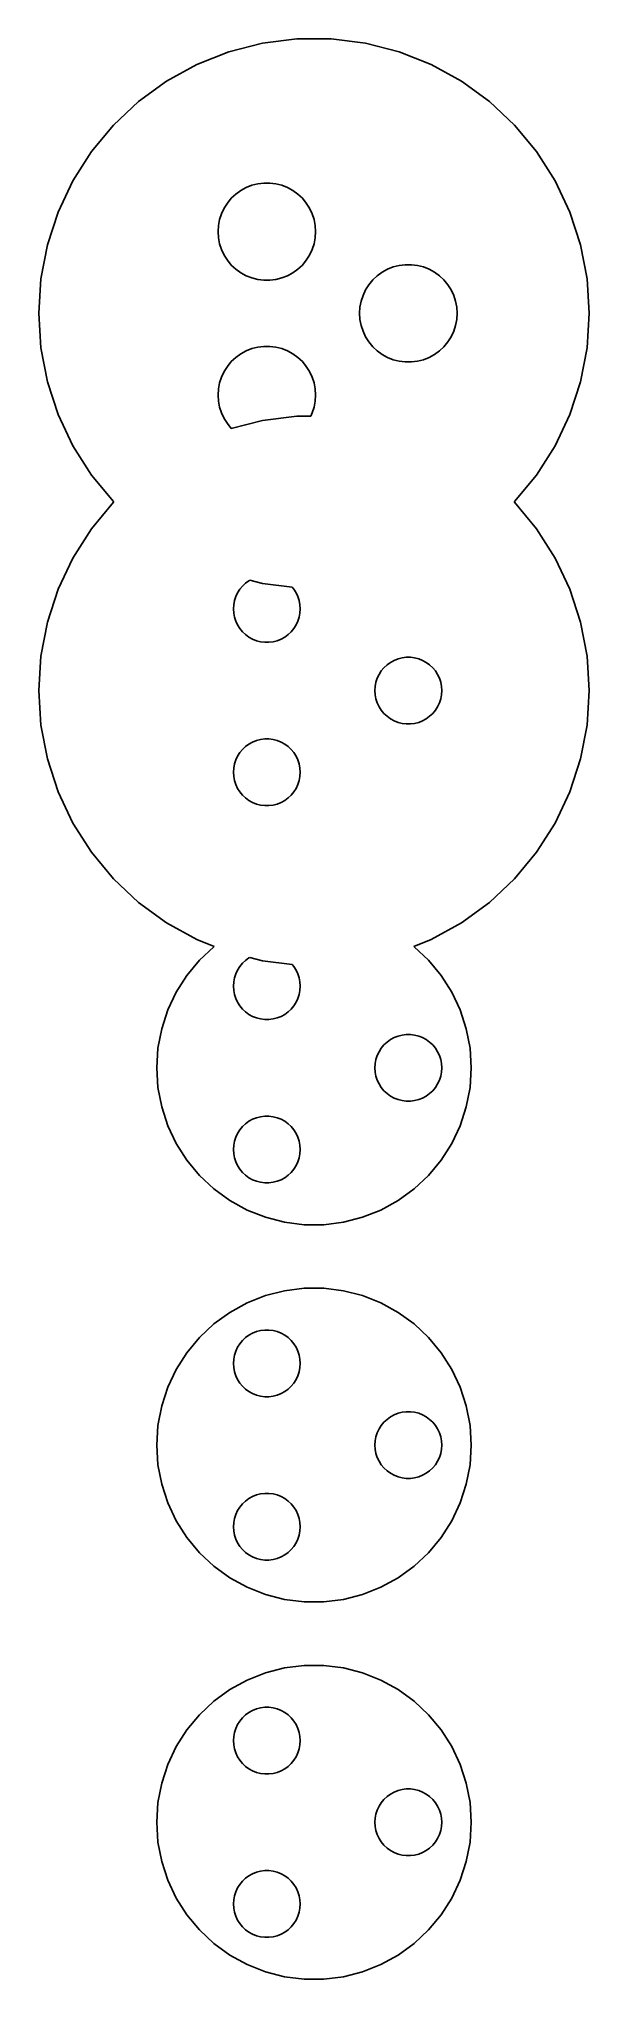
# Model space of a CAD drawing. Header units: metres. Extents: x -18 to 18, y -10 to 113.
import ezdxf

# ---------------------------------------------------------------- set-up
doc = ezdxf.new("R2010")
doc.units = ezdxf.units.M

msp = doc.modelspace()

# ---------------------------------------------------------------- linework, layer by layer
for p, q in [((-5.40779, 112.643), (-7.45113, 111.834)), ((-3.27916, 113.19), (-5.40779, 112.643)), ((-1.09883, 113.465), (-3.27916, 113.19)), ((1.09883, 113.465), (-1.09883, 113.465)), ((3.27916, 113.19), (1.09883, 113.465)), ((5.40779, 112.643), (3.27916, 113.19)), ((7.45113, 111.834), (5.40779, 112.643)), ((-7.45113, 111.834), (-9.37697, 110.776)), ((9.37697, 110.776), (7.45113, 111.834)), ((-9.37697, 110.776), (-11.1549, 109.484)), ((11.1549, 109.484), (9.37697, 110.776)), ((-11.1549, 109.484), (-12.7569, 107.98)), ((12.7569, 107.98), (11.1549, 109.484)), ((-12.7569, 107.98), (-14.1578, 106.286)), ((14.1578, 106.286), (12.7569, 107.98)), ((-14.1578, 106.286), (-15.3354, 104.431)), ((15.3354, 104.431), (14.1578, 106.286)), ((-15.3354, 104.431), (-16.2711, 102.442)), ((-4.97601, 103.585), (-4.66106, 103.814)), ((-4.66106, 103.814), (-4.3199, 104.001)), ((-4.3199, 104.001), (-3.95795, 104.144)), ((-3.95795, 104.144), (-3.58087, 104.241)), ((-3.58087, 104.241), (-3.19464, 104.29)), ((-3.19464, 104.29), (-2.80534, 104.29)), ((-2.80534, 104.29), (-2.41911, 104.241)), ((-2.41911, 104.241), (-2.04204, 104.144)), ((-2.04204, 104.144), (-1.68008, 104.001)), ((-1.68008, 104.001), (-1.33893, 103.814)), ((-1.33893, 103.814), (-1.02397, 103.585)), ((16.2711, 102.442), (15.3354, 104.431)), ((-5.88229, 102.337), (-5.71654, 102.69)), ((-5.71654, 102.69), (-5.50795, 103.018)), ((-5.50795, 103.018), (-5.2598, 103.318)), ((-5.2598, 103.318), (-4.97601, 103.585)), ((-1.02397, 103.585), (-0.740189, 103.318)), ((-0.740189, 103.318), (-0.492035, 103.018)), ((-0.492035, 103.018), (-0.283447, 102.69)), ((-0.283447, 102.69), (-0.117691, 102.337)), ((-16.2711, 102.442), (-16.9502, 100.352)), ((-6.09999, 101.196), (-6.07555, 101.585)), ((-6.07555, 101.585), (-6.00259, 101.967)), ((-6.00259, 101.967), (-5.88229, 102.337)), ((-0.117691, 102.337), (0.002594, 101.967)), ((0.002594, 101.967), (0.075546, 101.585)), ((0.075546, 101.585), (0.099991, 101.196)), ((16.9502, 100.352), (16.2711, 102.442)), ((-16.9502, 100.352), (-17.362, 98.1933)), ((-6.07555, 100.808), (-6.09999, 101.196)), ((-6.00259, 100.425), (-6.07555, 100.808)), ((-5.88229, 100.055), (-6.00259, 100.425)), ((-5.71654, 99.7027), (-5.88229, 100.055)), ((-0.117691, 100.055), (-0.283447, 99.7027)), ((0.002594, 100.425), (-0.117691, 100.055)), ((0.075546, 100.808), (0.002594, 100.425)), ((0.099991, 101.196), (0.075546, 100.808)), ((17.362, 98.1933), (16.9502, 100.352)), ((-5.50795, 99.374), (-5.71654, 99.7027)), ((-5.2598, 99.0741), (-5.50795, 99.374)), ((-4.97601, 98.8076), (-5.2598, 99.0741)), ((-4.66106, 98.5787), (-4.97601, 98.8076)), ((-1.02397, 98.8076), (-1.33893, 98.5787)), ((-0.740189, 99.0741), (-1.02397, 98.8076)), ((-0.492035, 99.374), (-0.740189, 99.0741)), ((-0.283447, 99.7027), (-0.492035, 99.374)), ((4.33893, 98.6174), (4.68008, 98.805)), ((4.68008, 98.805), (5.04204, 98.9483)), ((5.04204, 98.9483), (5.41911, 99.0451)), ((5.41911, 99.0451), (5.80534, 99.0939)), ((5.80534, 99.0939), (6.19464, 99.0939)), ((6.19464, 99.0939), (6.58087, 99.0451)), ((6.58087, 99.0451), (6.95795, 98.9483)), ((6.95795, 98.9483), (7.3199, 98.805)), ((7.3199, 98.805), (7.66106, 98.6174)), ((-17.362, 98.1933), (-17.5, 96)), ((-4.3199, 98.3912), (-4.66106, 98.5787)), ((-3.95795, 98.2479), (-4.3199, 98.3912)), ((-3.58087, 98.1511), (-3.95795, 98.2479)), ((-3.19464, 98.1023), (-3.58087, 98.1511)), ((-2.80534, 98.1023), (-3.19464, 98.1023)), ((-2.41911, 98.1511), (-2.80534, 98.1023)), ((-2.04204, 98.2479), (-2.41911, 98.1511)), ((-1.68008, 98.3912), (-2.04204, 98.2479)), ((-1.33893, 98.5787), (-1.68008, 98.3912)), ((3.28345, 97.4934), (3.49203, 97.8221)), ((3.49203, 97.8221), (3.74019, 98.1221)), ((3.74019, 98.1221), (4.02397, 98.3886)), ((4.02397, 98.3886), (4.33893, 98.6174)), ((7.66106, 98.6174), (7.97601, 98.3886)), ((7.97601, 98.3886), (8.2598, 98.1221)), ((8.2598, 98.1221), (8.50795, 97.8221)), ((8.50795, 97.8221), (8.71654, 97.4934)), ((17.5, 96), (17.362, 98.1933)), ((2.89999, 96), (2.92444, 96.3885)), ((2.92444, 96.3885), (2.99739, 96.7709)), ((2.99739, 96.7709), (3.11769, 97.1412)), ((3.11769, 97.1412), (3.28345, 97.4934)), ((8.71654, 97.4934), (8.88229, 97.1412)), ((8.88229, 97.1412), (9.00259, 96.7709)), ((9.00259, 96.7709), (9.07555, 96.3885)), ((9.07555, 96.3885), (9.09999, 96)), ((-17.5, 96), (-17.362, 93.8067)), ((2.92444, 95.6115), (2.89999, 96)), ((2.99739, 95.2291), (2.92444, 95.6115)), ((3.11769, 94.8588), (2.99739, 95.2291)), ((9.00259, 95.2291), (8.88229, 94.8588)), ((9.07555, 95.6115), (9.00259, 95.2291)), ((9.09999, 96), (9.07555, 95.6115)), ((17.362, 93.8067), (17.5, 96)), ((-3.95795, 93.7521), (-3.58087, 93.8489)), ((-3.58087, 93.8489), (-3.19464, 93.8977)), ((-3.19464, 93.8977), (-2.80534, 93.8977)), ((-2.80534, 93.8977), (-2.41911, 93.8489)), ((-2.41911, 93.8489), (-2.04204, 93.7521)), ((3.28345, 94.5066), (3.11769, 94.8588)), ((3.49203, 94.1779), (3.28345, 94.5066)), ((3.74019, 93.8779), (3.49203, 94.1779)), ((4.02397, 93.6114), (3.74019, 93.8779)), ((8.2598, 93.8779), (7.97601, 93.6114)), ((8.50795, 94.1779), (8.2598, 93.8779)), ((8.71654, 94.5066), (8.50795, 94.1779)), ((8.88229, 94.8588), (8.71654, 94.5066)), ((-17.362, 93.8067), (-16.9502, 91.6479)), ((-5.71654, 92.2973), (-5.50795, 92.626)), ((-5.50795, 92.626), (-5.2598, 92.9259)), ((-5.2598, 92.9259), (-4.97601, 93.1924)), ((-4.97601, 93.1924), (-4.66106, 93.4213)), ((-4.66106, 93.4213), (-4.3199, 93.6088)), ((-4.3199, 93.6088), (-3.95795, 93.7521)), ((-2.04204, 93.7521), (-1.68008, 93.6088)), ((-1.68008, 93.6088), (-1.33893, 93.4213)), ((-1.33893, 93.4213), (-1.02397, 93.1924)), ((-1.02397, 93.1924), (-0.740189, 92.9259)), ((-0.740189, 92.9259), (-0.492035, 92.626)), ((-0.492035, 92.626), (-0.283447, 92.2973)), ((4.33893, 93.3826), (4.02397, 93.6114)), ((4.68008, 93.195), (4.33893, 93.3826)), ((5.04204, 93.0517), (4.68008, 93.195)), ((5.41911, 92.9549), (5.04204, 93.0517)), ((5.80534, 92.9061), (5.41911, 92.9549)), ((6.19464, 92.9061), (5.80534, 92.9061)), ((6.58087, 92.9549), (6.19464, 92.9061)), ((6.95795, 93.0517), (6.58087, 92.9549)), ((7.3199, 93.195), (6.95795, 93.0517)), ((7.66106, 93.3826), (7.3199, 93.195)), ((7.97601, 93.6114), (7.66106, 93.3826)), ((16.9502, 91.6479), (17.362, 93.8067)), ((-16.9502, 91.6479), (-16.2711, 89.5578)), ((-6.07555, 91.1924), (-6.00259, 91.5748)), ((-6.00259, 91.5748), (-5.88229, 91.945)), ((-5.88229, 91.945), (-5.71654, 92.2973)), ((-0.283447, 92.2973), (-0.117691, 91.945)), ((-0.117691, 91.945), (0.002594, 91.5748)), ((0.002594, 91.5748), (0.075546, 91.1924)), ((16.2711, 89.5578), (16.9502, 91.6479)), ((-6.09999, 90.8038), (-6.07555, 91.1924)), ((-6.07555, 90.4153), (-6.09999, 90.8038)), ((-6.00259, 90.0329), (-6.07555, 90.4153)), ((0.075546, 90.4153), (0.002594, 90.0329)), ((0.075546, 91.1924), (0.099991, 90.8038)), ((0.099991, 90.8038), (0.075546, 90.4153)), ((-16.2711, 89.5578), (-15.3354, 87.5693)), ((-5.88229, 89.6627), (-6.00259, 90.0329)), ((-5.71654, 89.3104), (-5.88229, 89.6627)), ((-5.50795, 88.9817), (-5.71654, 89.3104)), ((-5.2598, 88.6818), (-5.50795, 88.9817)), ((-3.27916, 89.19), (-5.25955, 88.6815)), ((-1.09883, 89.4655), (-3.27916, 89.19)), ((-0.210495, 89.4655), (-1.09883, 89.4655)), ((-0.117691, 89.6627), (-0.210495, 89.4655)), ((0.002594, 90.0329), (-0.117691, 89.6627)), ((15.3354, 87.5693), (16.2711, 89.5578)), ((-5.25955, 88.6815), (-5.2598, 88.6818)), ((-15.3354, 87.5693), (-14.1578, 85.7138)), ((14.1578, 85.7138), (15.3354, 87.5693)), ((-14.1578, 85.7138), (-12.7569, 84.0204)), ((12.7569, 84.0204), (14.1578, 85.7138)), ((-12.7569, 83.9796), (-14.1578, 82.2862)), ((-12.7569, 84.0204), (-12.7352, 84)), ((-12.7352, 84), (-12.7569, 83.9796)), ((12.7352, 84), (12.7569, 84.0204)), ((12.7569, 83.9796), (12.7352, 84)), ((14.1578, 82.2862), (12.7569, 83.9796)), ((-14.1578, 82.2862), (-15.3354, 80.4307)), ((15.3354, 80.4307), (14.1578, 82.2862)), ((-15.3354, 80.4307), (-16.2711, 78.4422)), ((16.2711, 78.4422), (15.3354, 80.4307)), ((-4.13863, 78.9903), (-4.08864, 79.0178)), ((-4.08864, 79.0178), (-3.27916, 78.81)), ((-16.2711, 78.4422), (-16.9502, 76.3521)), ((-5.05823, 77.7246), (-4.97577, 77.9784)), ((-4.97577, 77.9784), (-4.86214, 78.2199)), ((-4.86214, 78.2199), (-4.71915, 78.4452)), ((-4.71915, 78.4452), (-4.54906, 78.6508)), ((-4.54906, 78.6508), (-4.35452, 78.8335)), ((-4.35452, 78.8335), (-4.13863, 78.9903)), ((-3.27916, 78.81), (-1.38463, 78.5706)), ((-1.38463, 78.5706), (-1.28084, 78.4452)), ((-1.28084, 78.4452), (-1.13785, 78.2199)), ((-1.13785, 78.2199), (-1.02422, 77.9784)), ((-1.02422, 77.9784), (-0.941757, 77.7246)), ((16.9502, 76.3521), (16.2711, 78.4422)), ((-5.125, 77.1962), (-5.10823, 77.4625)), ((-5.10823, 76.9298), (-5.125, 77.1962)), ((-5.10823, 77.4625), (-5.05823, 77.7246)), ((-5.05823, 76.6677), (-5.10823, 76.9298)), ((-4.97577, 76.4139), (-5.05823, 76.6677)), ((-0.941757, 76.6677), (-1.02422, 76.4139)), ((-0.941757, 77.7246), (-0.891754, 77.4625)), ((-0.891754, 76.9298), (-0.941757, 76.6677)), ((-0.891754, 77.4625), (-0.875, 77.1962)), ((-0.875, 77.1962), (-0.891754, 76.9298)), ((-16.9502, 76.3521), (-17.362, 74.1933)), ((-4.86214, 76.1724), (-4.97577, 76.4139)), ((-4.71915, 75.9471), (-4.86214, 76.1724)), ((-4.54906, 75.7415), (-4.71915, 75.9471)), ((-4.35452, 75.5588), (-4.54906, 75.7415)), ((-4.13863, 75.4019), (-4.35452, 75.5588)), ((-3.90477, 75.2734), (-4.13863, 75.4019)), ((-1.86136, 75.4019), (-2.09521, 75.2734)), ((-1.64546, 75.5588), (-1.86136, 75.4019)), ((-1.45093, 75.7415), (-1.64546, 75.5588)), ((-1.28084, 75.9471), (-1.45093, 75.7415)), ((-1.13785, 76.1724), (-1.28084, 75.9471)), ((-1.02422, 76.4139), (-1.13785, 76.1724)), ((17.362, 74.1933), (16.9502, 76.3521)), ((-17.362, 74.1933), (-17.5, 72)), ((-3.65665, 75.1752), (-3.90477, 75.2734)), ((-3.39818, 75.1088), (-3.65665, 75.1752)), ((-3.13342, 75.0753), (-3.39818, 75.1088)), ((-2.86656, 75.0753), (-3.13342, 75.0753)), ((-2.60181, 75.1088), (-2.86656, 75.0753)), ((-2.34334, 75.1752), (-2.60181, 75.1088)), ((-2.09521, 75.2734), (-2.34334, 75.1752)), ((5.34334, 74.021), (5.60181, 74.0874)), ((5.60181, 74.0874), (5.86656, 74.1208)), ((5.86656, 74.1208), (6.13342, 74.1208)), ((6.13342, 74.1208), (6.39818, 74.0874)), ((6.39818, 74.0874), (6.65665, 74.021)), ((17.5, 72), (17.362, 74.1933)), ((4.02422, 72.7823), (4.13785, 73.0237)), ((4.13785, 73.0237), (4.28084, 73.249)), ((4.28084, 73.249), (4.45093, 73.4547)), ((4.45093, 73.4547), (4.64546, 73.6373)), ((4.64546, 73.6373), (4.86136, 73.7942)), ((4.86136, 73.7942), (5.09521, 73.9227)), ((5.09521, 73.9227), (5.34334, 74.021)), ((6.65665, 74.021), (6.90477, 73.9227)), ((6.90477, 73.9227), (7.13863, 73.7942)), ((7.13863, 73.7942), (7.35452, 73.6373)), ((7.35452, 73.6373), (7.54906, 73.4547)), ((7.54906, 73.4547), (7.71915, 73.249)), ((7.71915, 73.249), (7.86214, 73.0237)), ((7.86214, 73.0237), (7.97577, 72.7823)), ((-17.5, 72), (-17.362, 69.8067)), ((3.875, 72), (3.89175, 72.2663)), ((3.89175, 71.7337), (3.875, 72)), ((3.89175, 72.2663), (3.94176, 72.5285)), ((3.94176, 71.4715), (3.89175, 71.7337)), ((3.94176, 72.5285), (4.02422, 72.7823)), ((7.97577, 72.7823), (8.05823, 72.5285)), ((8.05823, 72.5285), (8.10823, 72.2663)), ((8.10823, 71.7337), (8.05823, 71.4715)), ((8.10823, 72.2663), (8.125, 72)), ((8.125, 72), (8.10823, 71.7337)), ((17.362, 69.8067), (17.5, 72)), ((4.02422, 71.2177), (3.94176, 71.4715)), ((4.13785, 70.9763), (4.02422, 71.2177)), ((4.28084, 70.751), (4.13785, 70.9763)), ((4.45093, 70.5453), (4.28084, 70.751)), ((4.64546, 70.3627), (4.45093, 70.5453)), ((7.54906, 70.5453), (7.35452, 70.3627)), ((7.71915, 70.751), (7.54906, 70.5453)), ((7.86214, 70.9763), (7.71915, 70.751)), ((7.97577, 71.2177), (7.86214, 70.9763)), ((8.05823, 71.4715), (7.97577, 71.2177)), ((-17.362, 69.8067), (-16.9502, 67.6479)), ((4.86136, 70.2058), (4.64546, 70.3627)), ((5.09521, 70.0773), (4.86136, 70.2058)), ((5.34334, 69.979), (5.09521, 70.0773)), ((5.60181, 69.9126), (5.34334, 69.979)), ((5.86656, 69.8792), (5.60181, 69.9126)), ((6.13342, 69.8792), (5.86656, 69.8792)), ((6.39818, 69.9126), (6.13342, 69.8792)), ((6.65665, 69.979), (6.39818, 69.9126)), ((6.90477, 70.0773), (6.65665, 69.979)), ((7.13863, 70.2058), (6.90477, 70.0773)), ((7.35452, 70.3627), (7.13863, 70.2058)), ((16.9502, 67.6479), (17.362, 69.8067)), ((-4.86214, 67.8276), (-4.71915, 68.0529)), ((-4.71915, 68.0529), (-4.54906, 68.2585)), ((-4.54906, 68.2585), (-4.35452, 68.4412)), ((-4.35452, 68.4412), (-4.13863, 68.5981)), ((-4.13863, 68.5981), (-3.90477, 68.7266)), ((-3.90477, 68.7266), (-3.65665, 68.8248)), ((-3.65665, 68.8248), (-3.39818, 68.8912)), ((-3.39818, 68.8912), (-3.13342, 68.9247)), ((-3.13342, 68.9247), (-2.86656, 68.9247)), ((-2.86656, 68.9247), (-2.60181, 68.8912)), ((-2.60181, 68.8912), (-2.34334, 68.8248)), ((-2.34334, 68.8248), (-2.09521, 68.7266)), ((-2.09521, 68.7266), (-1.86136, 68.5981)), ((-1.86136, 68.5981), (-1.64546, 68.4412)), ((-1.64546, 68.4412), (-1.45093, 68.2585)), ((-1.45093, 68.2585), (-1.28084, 68.0529)), ((-1.28084, 68.0529), (-1.13785, 67.8276)), ((-16.9502, 67.6479), (-16.2711, 65.5578)), ((-5.125, 66.8038), (-5.10823, 67.0702)), ((-5.10823, 66.5375), (-5.125, 66.8038)), ((-5.10823, 67.0702), (-5.05823, 67.3323)), ((-5.05823, 67.3323), (-4.97577, 67.5861)), ((-4.97577, 67.5861), (-4.86214, 67.8276)), ((-1.13785, 67.8276), (-1.02422, 67.5861)), ((-1.02422, 67.5861), (-0.941757, 67.3323)), ((-0.941757, 67.3323), (-0.891754, 67.0702)), ((-0.891754, 67.0702), (-0.875, 66.8038)), ((-0.875, 66.8038), (-0.891754, 66.5375)), ((16.2711, 65.5578), (16.9502, 67.6479)), ((-16.2711, 65.5578), (-15.3354, 63.5693)), ((-5.05823, 66.2754), (-5.10823, 66.5375)), ((-4.97577, 66.0216), (-5.05823, 66.2754)), ((-4.86214, 65.7801), (-4.97577, 66.0216)), ((-4.71915, 65.5548), (-4.86214, 65.7801)), ((-4.54906, 65.3492), (-4.71915, 65.5548)), ((-1.28084, 65.5548), (-1.45093, 65.3492)), ((-1.13785, 65.7801), (-1.28084, 65.5548)), ((-1.02422, 66.0216), (-1.13785, 65.7801)), ((-0.941757, 66.2754), (-1.02422, 66.0216)), ((-0.891754, 66.5375), (-0.941757, 66.2754)), ((15.3354, 63.5693), (16.2711, 65.5578)), ((-4.35452, 65.1665), (-4.54906, 65.3492)), ((-4.13863, 65.0097), (-4.35452, 65.1665)), ((-3.90477, 64.8811), (-4.13863, 65.0097)), ((-3.65665, 64.7829), (-3.90477, 64.8811)), ((-3.39818, 64.7165), (-3.65665, 64.7829)), ((-3.13342, 64.683), (-3.39818, 64.7165)), ((-2.86656, 64.683), (-3.13342, 64.683)), ((-2.60181, 64.7165), (-2.86656, 64.683)), ((-2.34334, 64.7829), (-2.60181, 64.7165)), ((-2.09521, 64.8811), (-2.34334, 64.7829)), ((-1.86136, 65.0097), (-2.09521, 64.8811)), ((-1.64546, 65.1665), (-1.86136, 65.0097)), ((-1.45093, 65.3492), (-1.64546, 65.1665)), ((-15.3354, 63.5693), (-14.1578, 61.7138)), ((14.1578, 61.7138), (15.3354, 63.5693)), ((-14.1578, 61.7138), (-12.7569, 60.0204)), ((12.7569, 60.0204), (14.1578, 61.7138)), ((-12.7569, 60.0204), (-11.1549, 58.516)), ((11.1549, 58.516), (12.7569, 60.0204)), ((-11.1549, 58.516), (-9.37697, 57.2243)), ((9.37697, 57.2243), (11.1549, 58.516)), ((-9.37697, 57.2243), (-7.45113, 56.1655)), ((7.45113, 56.1655), (9.37697, 57.2243)), ((-7.45113, 56.1655), (-6.34392, 55.7272)), ((-6.37424, 55.7051), (-7.28967, 54.8455)), ((-6.34392, 55.7272), (-6.37424, 55.7051)), ((6.34392, 55.7272), (7.45113, 56.1655)), ((6.37424, 55.7051), (6.34392, 55.7272)), ((7.28967, 54.8455), (6.37424, 55.7051)), ((-7.28967, 54.8455), (-8.09016, 53.8778)), ((-4.86214, 54.2199), (-4.71915, 54.4452)), ((-4.71915, 54.4452), (-4.54906, 54.6508)), ((-4.54906, 54.6508), (-4.35452, 54.8335)), ((-4.35452, 54.8335), (-4.13863, 54.9903)), ((-4.13863, 54.9903), (-4.08864, 55.0178)), ((-4.08864, 55.0178), (-3.27916, 54.81)), ((-3.27916, 54.81), (-1.38463, 54.5706)), ((-1.38463, 54.5706), (-1.28084, 54.4452)), ((-1.28084, 54.4452), (-1.13785, 54.2199)), ((8.09016, 53.8778), (7.28967, 54.8455)), ((-8.09016, 53.8778), (-8.76306, 52.8175)), ((-5.125, 53.1962), (-5.10823, 53.4625)), ((-5.10823, 52.9298), (-5.125, 53.1962)), ((-5.10823, 53.4625), (-5.05823, 53.7246)), ((-5.05823, 53.7246), (-4.97577, 53.9784)), ((-4.97577, 53.9784), (-4.86214, 54.2199)), ((-1.13785, 54.2199), (-1.02422, 53.9784)), ((-1.02422, 53.9784), (-0.941757, 53.7246)), ((-0.941757, 53.7246), (-0.891754, 53.4625)), ((-0.891754, 53.4625), (-0.875, 53.1962)), ((-0.875, 53.1962), (-0.891754, 52.9298)), ((8.76306, 52.8175), (8.09016, 53.8778)), ((-8.76306, 52.8175), (-9.29776, 51.6812)), ((-5.05823, 52.6677), (-5.10823, 52.9298)), ((-4.97577, 52.4139), (-5.05823, 52.6677)), ((-4.86214, 52.1724), (-4.97577, 52.4139)), ((-4.71915, 51.9471), (-4.86214, 52.1724)), ((-4.54906, 51.7415), (-4.71915, 51.9471)), ((-1.28084, 51.9471), (-1.45093, 51.7415)), ((-1.13785, 52.1724), (-1.28084, 51.9471)), ((-1.02422, 52.4139), (-1.13785, 52.1724)), ((-0.941757, 52.6677), (-1.02422, 52.4139)), ((-0.891754, 52.9298), (-0.941757, 52.6677)), ((9.29776, 51.6812), (8.76306, 52.8175)), ((-9.29776, 51.6812), (-9.68582, 50.4869)), ((-4.35452, 51.5588), (-4.54906, 51.7415)), ((-4.13863, 51.4019), (-4.35452, 51.5588)), ((-3.90477, 51.2734), (-4.13863, 51.4019)), ((-3.65665, 51.1752), (-3.90477, 51.2734)), ((-3.39818, 51.1088), (-3.65665, 51.1752)), ((-3.13342, 51.0753), (-3.39818, 51.1088)), ((-2.86656, 51.0753), (-3.13342, 51.0753)), ((-2.60181, 51.1088), (-2.86656, 51.0753)), ((-2.34334, 51.1752), (-2.60181, 51.1088)), ((-2.09521, 51.2734), (-2.34334, 51.1752)), ((-1.86136, 51.4019), (-2.09521, 51.2734)), ((-1.64546, 51.5588), (-1.86136, 51.4019)), ((-1.45093, 51.7415), (-1.64546, 51.5588)), ((9.68582, 50.4869), (9.29776, 51.6812)), ((-9.68582, 50.4869), (-9.92114, 49.2533)), ((4.28084, 49.249), (4.45093, 49.4547)), ((4.45093, 49.4547), (4.64546, 49.6373)), ((4.64546, 49.6373), (4.86136, 49.7942)), ((4.86136, 49.7942), (5.09521, 49.9227)), ((5.09521, 49.9227), (5.34334, 50.021)), ((5.34334, 50.021), (5.60181, 50.0874)), ((5.60181, 50.0874), (5.86656, 50.1208)), ((5.86656, 50.1208), (6.13342, 50.1208)), ((6.13342, 50.1208), (6.39818, 50.0874)), ((6.39818, 50.0874), (6.65665, 50.021)), ((6.65665, 50.021), (6.90477, 49.9227)), ((6.90477, 49.9227), (7.13863, 49.7942)), ((7.13863, 49.7942), (7.35452, 49.6373)), ((7.35452, 49.6373), (7.54906, 49.4547)), ((7.54906, 49.4547), (7.71915, 49.249)), ((9.92114, 49.2533), (9.68582, 50.4869)), ((-9.92114, 49.2533), (-10, 48)), ((3.875, 48), (3.89175, 48.2663)), ((3.89175, 48.2663), (3.94176, 48.5285)), ((3.94176, 48.5285), (4.02422, 48.7823)), ((4.02422, 48.7823), (4.13785, 49.0237)), ((4.13785, 49.0237), (4.28084, 49.249)), ((7.71915, 49.249), (7.86214, 49.0237)), ((7.86214, 49.0237), (7.97577, 48.7823)), ((7.97577, 48.7823), (8.05823, 48.5285)), ((8.05823, 48.5285), (8.10823, 48.2663)), ((8.10823, 48.2663), (8.125, 48)), ((10, 48), (9.92114, 49.2533)), ((-10, 48), (-9.92114, 46.7467)), ((3.89175, 47.7337), (3.875, 48)), ((3.94176, 47.4715), (3.89175, 47.7337)), ((4.02422, 47.2177), (3.94176, 47.4715)), ((4.13785, 46.9763), (4.02422, 47.2177)), ((4.28084, 46.751), (4.13785, 46.9763)), ((7.86214, 46.9763), (7.71915, 46.751)), ((7.97577, 47.2177), (7.86214, 46.9763)), ((8.05823, 47.4715), (7.97577, 47.2177)), ((8.10823, 47.7337), (8.05823, 47.4715)), ((8.125, 48), (8.10823, 47.7337)), ((9.92114, 46.7467), (10, 48)), ((-9.92114, 46.7467), (-9.68582, 45.5131)), ((4.45093, 46.5453), (4.28084, 46.751)), ((4.64546, 46.3627), (4.45093, 46.5453)), ((4.86136, 46.2058), (4.64546, 46.3627)), ((5.09521, 46.0773), (4.86136, 46.2058)), ((5.34334, 45.979), (5.09521, 46.0773)), ((5.60181, 45.9126), (5.34334, 45.979)), ((5.86656, 45.8792), (5.60181, 45.9126)), ((6.13342, 45.8792), (5.86656, 45.8792)), ((6.39818, 45.9126), (6.13342, 45.8792)), ((6.65665, 45.979), (6.39818, 45.9126)), ((6.90477, 46.0773), (6.65665, 45.979)), ((7.13863, 46.2058), (6.90477, 46.0773)), ((7.35452, 46.3627), (7.13863, 46.2058)), ((7.54906, 46.5453), (7.35452, 46.3627)), ((7.71915, 46.751), (7.54906, 46.5453)), ((9.68582, 45.5131), (9.92114, 46.7467)), ((-9.68582, 45.5131), (-9.29776, 44.3188)), ((-4.54906, 44.2585), (-4.35452, 44.4412)), ((-4.35452, 44.4412), (-4.13863, 44.5981)), ((-4.13863, 44.5981), (-3.90477, 44.7266)), ((-3.90477, 44.7266), (-3.65665, 44.8248)), ((-3.65665, 44.8248), (-3.39818, 44.8912)), ((-3.39818, 44.8912), (-3.13342, 44.9247)), ((-3.13342, 44.9247), (-2.86656, 44.9247)), ((-2.86656, 44.9247), (-2.60181, 44.8912)), ((-2.60181, 44.8912), (-2.34334, 44.8248)), ((-2.34334, 44.8248), (-2.09521, 44.7266)), ((-2.09521, 44.7266), (-1.86136, 44.5981)), ((-1.86136, 44.5981), (-1.64546, 44.4412)), ((-1.64546, 44.4412), (-1.45093, 44.2585)), ((9.29776, 44.3188), (9.68582, 45.5131)), ((-9.29776, 44.3188), (-8.76306, 43.1825)), ((-5.10823, 43.0702), (-5.05823, 43.3323)), ((-5.05823, 43.3323), (-4.97577, 43.5861)), ((-4.97577, 43.5861), (-4.86214, 43.8276)), ((-4.86214, 43.8276), (-4.71915, 44.0529)), ((-4.71915, 44.0529), (-4.54906, 44.2585)), ((-1.45093, 44.2585), (-1.28084, 44.0529)), ((-1.28084, 44.0529), (-1.13785, 43.8276)), ((-1.13785, 43.8276), (-1.02422, 43.5861)), ((-1.02422, 43.5861), (-0.941757, 43.3323)), ((-0.941757, 43.3323), (-0.891754, 43.0702)), ((8.76306, 43.1825), (9.29776, 44.3188)), ((-8.76306, 43.1825), (-8.09016, 42.1222)), ((-8.09016, 42.1222), (-7.28967, 41.1545)), ((-5.125, 42.8038), (-5.10823, 43.0702)), ((-5.10823, 42.5375), (-5.125, 42.8038)), ((-5.05823, 42.2754), (-5.10823, 42.5375)), ((-4.97577, 42.0216), (-5.05823, 42.2754)), ((-4.86214, 41.7801), (-4.97577, 42.0216)), ((-1.02422, 42.0216), (-1.13785, 41.7801)), ((-0.941757, 42.2754), (-1.02422, 42.0216)), ((-0.891754, 42.5375), (-0.941757, 42.2754)), ((-0.891754, 43.0702), (-0.875, 42.8038)), ((-0.875, 42.8038), (-0.891754, 42.5375)), ((7.28967, 41.1545), (8.09016, 42.1222)), ((8.09016, 42.1222), (8.76306, 43.1825)), ((-7.28967, 41.1545), (-6.37424, 40.2949)), ((-4.71915, 41.5548), (-4.86214, 41.7801)), ((-4.54906, 41.3492), (-4.71915, 41.5548)), ((-4.35452, 41.1665), (-4.54906, 41.3492)), ((-4.13863, 41.0097), (-4.35452, 41.1665)), ((-3.90477, 40.8811), (-4.13863, 41.0097)), ((-3.65665, 40.7829), (-3.90477, 40.8811)), ((-3.39818, 40.7165), (-3.65665, 40.7829)), ((-2.34334, 40.7829), (-2.60181, 40.7165)), ((-2.09521, 40.8811), (-2.34334, 40.7829)), ((-1.86136, 41.0097), (-2.09521, 40.8811)), ((-1.64546, 41.1665), (-1.86136, 41.0097)), ((-1.45093, 41.3492), (-1.64546, 41.1665)), ((-1.28084, 41.5548), (-1.45093, 41.3492)), ((-1.13785, 41.7801), (-1.28084, 41.5548)), ((6.37424, 40.2949), (7.28967, 41.1545)), ((-6.37424, 40.2949), (-5.35826, 39.5567)), ((-5.35826, 39.5567), (-4.25778, 38.9517)), ((-3.13342, 40.683), (-3.39818, 40.7165)), ((-2.86656, 40.683), (-3.13342, 40.683)), ((-2.60181, 40.7165), (-2.86656, 40.683)), ((4.25778, 38.9517), (5.35826, 39.5567)), ((5.35826, 39.5567), (6.37424, 40.2949)), ((-4.25778, 38.9517), (-3.09016, 38.4894)), ((-3.09016, 38.4894), (-1.87381, 38.1771)), ((1.87381, 38.1771), (3.09016, 38.4894)), ((3.09016, 38.4894), (4.25778, 38.9517)), ((-1.87381, 38.1771), (-0.627899, 38.0197)), ((-0.627899, 38.0197), (0.627899, 38.0197)), ((0.627899, 38.0197), (1.87381, 38.1771)), ((-3.09016, 33.5106), (-4.25778, 33.0483)), ((-1.87381, 33.8229), (-3.09016, 33.5106)), ((-0.627899, 33.9803), (-1.87381, 33.8229)), ((0.627899, 33.9803), (-0.627899, 33.9803)), ((1.87381, 33.8229), (0.627899, 33.9803)), ((3.09016, 33.5106), (1.87381, 33.8229)), ((4.25778, 33.0483), (3.09016, 33.5106)), ((-5.35826, 32.4433), (-6.37424, 31.7051)), ((-4.25778, 33.0483), (-5.35826, 32.4433)), ((5.35826, 32.4433), (4.25778, 33.0483)), ((6.37424, 31.7051), (5.35826, 32.4433)), ((-6.37424, 31.7051), (-7.28967, 30.8455)), ((-4.35452, 30.8335), (-4.13863, 30.9903)), ((-4.13863, 30.9903), (-3.90477, 31.1189)), ((-3.90477, 31.1189), (-3.65665, 31.2171)), ((-3.65665, 31.2171), (-3.39818, 31.2835)), ((-3.39818, 31.2835), (-3.13342, 31.317)), ((-3.13342, 31.317), (-2.86656, 31.317)), ((-2.86656, 31.317), (-2.60181, 31.2835)), ((-2.60181, 31.2835), (-2.34334, 31.2171)), ((-2.34334, 31.2171), (-2.09521, 31.1189)), ((-2.09521, 31.1189), (-1.86136, 30.9903)), ((-1.86136, 30.9903), (-1.64546, 30.8335)), ((7.28967, 30.8455), (6.37424, 31.7051)), ((-8.09016, 29.8778), (-8.76306, 28.8175)), ((-7.28967, 30.8455), (-8.09016, 29.8778)), ((-5.10823, 29.4625), (-5.05823, 29.7246)), ((-5.05823, 29.7246), (-4.97577, 29.9784)), ((-4.97577, 29.9784), (-4.86214, 30.2199)), ((-4.86214, 30.2199), (-4.71915, 30.4452)), ((-4.71915, 30.4452), (-4.54906, 30.6508)), ((-4.54906, 30.6508), (-4.35452, 30.8335)), ((-1.64546, 30.8335), (-1.45093, 30.6508)), ((-1.45093, 30.6508), (-1.28084, 30.4452)), ((-1.28084, 30.4452), (-1.13785, 30.2199)), ((-1.13785, 30.2199), (-1.02422, 29.9784)), ((-1.02422, 29.9784), (-0.941757, 29.7246)), ((-0.941757, 29.7246), (-0.891754, 29.4625)), ((8.09016, 29.8778), (7.28967, 30.8455)), ((8.76306, 28.8175), (8.09016, 29.8778)), ((-8.76306, 28.8175), (-9.29776, 27.6812)), ((-5.125, 29.1962), (-5.10823, 29.4625)), ((-5.10823, 28.9298), (-5.125, 29.1962)), ((-5.05823, 28.6677), (-5.10823, 28.9298)), ((-4.97577, 28.4139), (-5.05823, 28.6677)), ((-4.86214, 28.1724), (-4.97577, 28.4139)), ((-1.02422, 28.4139), (-1.13785, 28.1724)), ((-0.941757, 28.6677), (-1.02422, 28.4139)), ((-0.891754, 28.9298), (-0.941757, 28.6677)), ((-0.891754, 29.4625), (-0.875, 29.1962)), ((-0.875, 29.1962), (-0.891754, 28.9298)), ((9.29776, 27.6812), (8.76306, 28.8175)), ((-9.29776, 27.6812), (-9.68582, 26.4869)), ((-4.71915, 27.9471), (-4.86214, 28.1724)), ((-4.54906, 27.7415), (-4.71915, 27.9471)), ((-4.35452, 27.5588), (-4.54906, 27.7415)), ((-4.13863, 27.4019), (-4.35452, 27.5588)), ((-3.90477, 27.2734), (-4.13863, 27.4019)), ((-3.65665, 27.1752), (-3.90477, 27.2734)), ((-3.39818, 27.1088), (-3.65665, 27.1752)), ((-2.34334, 27.1752), (-2.60181, 27.1088)), ((-2.09521, 27.2734), (-2.34334, 27.1752)), ((-1.86136, 27.4019), (-2.09521, 27.2734)), ((-1.64546, 27.5588), (-1.86136, 27.4019)), ((-1.45093, 27.7415), (-1.64546, 27.5588)), ((-1.28084, 27.9471), (-1.45093, 27.7415)), ((-1.13785, 28.1724), (-1.28084, 27.9471)), ((9.68582, 26.4869), (9.29776, 27.6812)), ((-9.68582, 26.4869), (-9.92114, 25.2533)), ((-3.13342, 27.0753), (-3.39818, 27.1088)), ((-2.86656, 27.0753), (-3.13342, 27.0753)), ((-2.60181, 27.1088), (-2.86656, 27.0753)), ((5.09521, 25.9227), (5.34334, 26.021)), ((5.34334, 26.021), (5.60181, 26.0874)), ((5.60181, 26.0874), (5.86656, 26.1208)), ((5.86656, 26.1208), (6.13342, 26.1208)), ((6.13342, 26.1208), (6.39818, 26.0874)), ((6.39818, 26.0874), (6.65665, 26.021)), ((6.65665, 26.021), (6.90477, 25.9227)), ((9.92114, 25.2533), (9.68582, 26.4869)), ((-9.92114, 25.2533), (-10, 24)), ((3.94176, 24.5285), (4.02422, 24.7823)), ((4.02422, 24.7823), (4.13785, 25.0237)), ((4.13785, 25.0237), (4.28084, 25.249)), ((4.28084, 25.249), (4.45093, 25.4547)), ((4.45093, 25.4547), (4.64546, 25.6373)), ((4.64546, 25.6373), (4.86136, 25.7942)), ((4.86136, 25.7942), (5.09521, 25.9227)), ((6.90477, 25.9227), (7.13863, 25.7942)), ((7.13863, 25.7942), (7.35452, 25.6373)), ((7.35452, 25.6373), (7.54906, 25.4547)), ((7.54906, 25.4547), (7.71915, 25.249)), ((7.71915, 25.249), (7.86214, 25.0237)), ((7.86214, 25.0237), (7.97577, 24.7823)), ((7.97577, 24.7823), (8.05823, 24.5285)), ((10, 24), (9.92114, 25.2533)), ((-10, 24), (-9.92114, 22.7467)), ((3.875, 24), (3.89175, 24.2663)), ((3.89175, 23.7337), (3.875, 24)), ((3.89175, 24.2663), (3.94176, 24.5285)), ((3.94176, 23.4715), (3.89175, 23.7337)), ((4.02422, 23.2177), (3.94176, 23.4715)), ((8.05823, 23.4715), (7.97577, 23.2177)), ((8.05823, 24.5285), (8.10823, 24.2663)), ((8.10823, 23.7337), (8.05823, 23.4715)), ((8.10823, 24.2663), (8.125, 24)), ((8.125, 24), (8.10823, 23.7337)), ((9.92114, 22.7467), (10, 24)), ((-9.92114, 22.7467), (-9.68582, 21.5131)), ((4.13785, 22.9763), (4.02422, 23.2177)), ((4.28084, 22.751), (4.13785, 22.9763)), ((4.45093, 22.5453), (4.28084, 22.751)), ((4.64546, 22.3627), (4.45093, 22.5453)), ((4.86136, 22.2058), (4.64546, 22.3627)), ((7.35452, 22.3627), (7.13863, 22.2058)), ((7.54906, 22.5453), (7.35452, 22.3627)), ((7.71915, 22.751), (7.54906, 22.5453)), ((7.86214, 22.9763), (7.71915, 22.751)), ((7.97577, 23.2177), (7.86214, 22.9763)), ((9.68582, 21.5131), (9.92114, 22.7467)), ((-9.68582, 21.5131), (-9.29776, 20.3188)), ((5.09521, 22.0773), (4.86136, 22.2058)), ((5.34334, 21.979), (5.09521, 22.0773)), ((5.60181, 21.9126), (5.34334, 21.979)), ((5.86656, 21.8792), (5.60181, 21.9126)), ((6.13342, 21.8792), (5.86656, 21.8792)), ((6.39818, 21.9126), (6.13342, 21.8792)), ((6.65665, 21.979), (6.39818, 21.9126)), ((6.90477, 22.0773), (6.65665, 21.979)), ((7.13863, 22.2058), (6.90477, 22.0773)), ((9.29776, 20.3188), (9.68582, 21.5131)), ((-9.29776, 20.3188), (-8.76306, 19.1825)), ((-4.97577, 19.5861), (-4.86214, 19.8276)), ((-4.86214, 19.8276), (-4.71915, 20.0529)), ((-4.71915, 20.0529), (-4.54906, 20.2585)), ((-4.54906, 20.2585), (-4.35452, 20.4412)), ((-4.35452, 20.4412), (-4.13863, 20.5981)), ((-4.13863, 20.5981), (-3.90477, 20.7266)), ((-3.90477, 20.7266), (-3.65665, 20.8248)), ((-3.65665, 20.8248), (-3.39818, 20.8912)), ((-3.39818, 20.8912), (-3.13342, 20.9247)), ((-3.13342, 20.9247), (-2.86656, 20.9247)), ((-2.86656, 20.9247), (-2.60181, 20.8912)), ((-2.60181, 20.8912), (-2.34334, 20.8248)), ((-2.34334, 20.8248), (-2.09521, 20.7266)), ((-2.09521, 20.7266), (-1.86136, 20.5981)), ((-1.86136, 20.5981), (-1.64546, 20.4412)), ((-1.64546, 20.4412), (-1.45093, 20.2585)), ((-1.45093, 20.2585), (-1.28084, 20.0529)), ((-1.28084, 20.0529), (-1.13785, 19.8276)), ((-1.13785, 19.8276), (-1.02422, 19.5861)), ((8.76306, 19.1825), (9.29776, 20.3188)), ((-8.76306, 19.1825), (-8.09016, 18.1222)), ((-5.125, 18.8038), (-5.10823, 19.0702)), ((-5.10823, 18.5375), (-5.125, 18.8038)), ((-5.10823, 19.0702), (-5.05823, 19.3323)), ((-5.05823, 18.2754), (-5.10823, 18.5375)), ((-5.05823, 19.3323), (-4.97577, 19.5861)), ((-1.02422, 19.5861), (-0.941757, 19.3323)), ((-0.941757, 19.3323), (-0.891754, 19.0702)), ((-0.891754, 18.5375), (-0.941757, 18.2754)), ((-0.891754, 19.0702), (-0.875, 18.8038)), ((-0.875, 18.8038), (-0.891754, 18.5375)), ((8.09016, 18.1222), (8.76306, 19.1825)), ((-8.09016, 18.1222), (-7.28967, 17.1545)), ((-4.97577, 18.0216), (-5.05823, 18.2754)), ((-4.86214, 17.7801), (-4.97577, 18.0216)), ((-4.71915, 17.5548), (-4.86214, 17.7801)), ((-4.54906, 17.3492), (-4.71915, 17.5548)), ((-4.35452, 17.1665), (-4.54906, 17.3492)), ((-1.45093, 17.3492), (-1.64546, 17.1665)), ((-1.28084, 17.5548), (-1.45093, 17.3492)), ((-1.13785, 17.7801), (-1.28084, 17.5548)), ((-1.02422, 18.0216), (-1.13785, 17.7801)), ((-0.941757, 18.2754), (-1.02422, 18.0216)), ((7.28967, 17.1545), (8.09016, 18.1222)), ((-7.28967, 17.1545), (-6.37424, 16.2949)), ((-6.37424, 16.2949), (-5.35826, 15.5567)), ((-4.13863, 17.0097), (-4.35452, 17.1665)), ((-3.90477, 16.8811), (-4.13863, 17.0097)), ((-3.65665, 16.7829), (-3.90477, 16.8811)), ((-3.39818, 16.7165), (-3.65665, 16.7829)), ((-3.13342, 16.683), (-3.39818, 16.7165)), ((-2.86656, 16.683), (-3.13342, 16.683)), ((-2.60181, 16.7165), (-2.86656, 16.683)), ((-2.34334, 16.7829), (-2.60181, 16.7165)), ((-2.09521, 16.8811), (-2.34334, 16.7829)), ((-1.86136, 17.0097), (-2.09521, 16.8811)), ((-1.64546, 17.1665), (-1.86136, 17.0097)), ((5.35826, 15.5567), (6.37424, 16.2949)), ((6.37424, 16.2949), (7.28967, 17.1545)), ((-5.35826, 15.5567), (-4.25778, 14.9517)), ((-4.25778, 14.9517), (-3.09016, 14.4894)), ((3.09016, 14.4894), (4.25778, 14.9517)), ((4.25778, 14.9517), (5.35826, 15.5567)), ((-3.09016, 14.4894), (-1.87381, 14.1771)), ((-1.87381, 14.1771), (-0.627899, 14.0197)), ((-0.627899, 14.0197), (0.627899, 14.0197)), ((0.627899, 14.0197), (1.87381, 14.1771)), ((1.87381, 14.1771), (3.09016, 14.4894)), ((-0.627899, 9.98026), (-1.87381, 9.82286)), ((0.627899, 9.98026), (-0.627899, 9.98026)), ((1.87381, 9.82286), (0.627899, 9.98026)), ((-4.25778, 9.04826), (-5.35826, 8.44327)), ((-3.09016, 9.51056), (-4.25778, 9.04826)), ((-1.87381, 9.82286), (-3.09016, 9.51056)), ((3.09016, 9.51056), (1.87381, 9.82286)), ((4.25778, 9.04826), (3.09016, 9.51056)), ((5.35826, 8.44327), (4.25778, 9.04826)), ((-6.37424, 7.70512), (-7.28967, 6.84546)), ((-5.35826, 8.44327), (-6.37424, 7.70512)), ((6.37424, 7.70512), (5.35826, 8.44327)), ((7.28967, 6.84546), (6.37424, 7.70512)), ((-7.28967, 6.84546), (-8.09016, 5.87784)), ((-4.97577, 5.97841), (-4.86214, 6.21986)), ((-4.86214, 6.21986), (-4.71915, 6.44519)), ((-4.71915, 6.44519), (-4.54906, 6.6508)), ((-4.54906, 6.6508), (-4.35452, 6.83348)), ((-4.35452, 6.83348), (-4.13863, 6.99034)), ((-4.13863, 6.99034), (-3.90477, 7.1189)), ((-3.90477, 7.1189), (-3.65665, 7.21713)), ((-3.65665, 7.21713), (-3.39818, 7.28351)), ((-3.39818, 7.28351), (-3.13342, 7.31696)), ((-3.13342, 7.31696), (-2.86656, 7.31696)), ((-2.86656, 7.31696), (-2.60181, 7.28351)), ((-2.60181, 7.28351), (-2.34334, 7.21713)), ((-2.34334, 7.21713), (-2.09521, 7.1189)), ((-2.09521, 7.1189), (-1.86136, 6.99034)), ((-1.86136, 6.99034), (-1.64546, 6.83348)), ((-1.64546, 6.83348), (-1.45093, 6.6508)), ((-1.45093, 6.6508), (-1.28084, 6.44519)), ((-1.28084, 6.44519), (-1.13785, 6.21986)), ((-1.13785, 6.21986), (-1.02422, 5.97841)), ((8.09016, 5.87784), (7.28967, 6.84546)), ((-8.09016, 5.87784), (-8.76306, 4.81754)), ((-5.125, 5.19615), (-5.10823, 5.46248)), ((-5.10823, 4.92981), (-5.125, 5.19615)), ((-5.10823, 5.46248), (-5.05823, 5.72461)), ((-5.05823, 5.72461), (-4.97577, 5.97841)), ((-1.02422, 5.97841), (-0.941757, 5.72461)), ((-0.941757, 5.72461), (-0.891754, 5.46248)), ((-0.891754, 5.46248), (-0.875, 5.19615)), ((-0.875, 5.19615), (-0.891754, 4.92981)), ((8.76306, 4.81754), (8.09016, 5.87784)), ((-8.76306, 4.81754), (-9.29776, 3.68124)), ((-5.05823, 4.66768), (-5.10823, 4.92981)), ((-4.97577, 4.41388), (-5.05823, 4.66768)), ((-4.86214, 4.17242), (-4.97577, 4.41388)), ((-4.71915, 3.9471), (-4.86214, 4.17242)), ((-4.54906, 3.74149), (-4.71915, 3.9471)), ((-4.35452, 3.55881), (-4.54906, 3.74149)), ((-1.45093, 3.74149), (-1.64546, 3.55881)), ((-1.28084, 3.9471), (-1.45093, 3.74149)), ((-1.13785, 4.17242), (-1.28084, 3.9471)), ((-1.02422, 4.41388), (-1.13785, 4.17242)), ((-0.941757, 4.66768), (-1.02422, 4.41388)), ((-0.891754, 4.92981), (-0.941757, 4.66768)), ((9.29776, 3.68124), (8.76306, 4.81754)), ((-9.68582, 2.48689), (-9.92114, 1.25333)), ((-9.29776, 3.68124), (-9.68582, 2.48689)), ((-4.13863, 3.40195), (-4.35452, 3.55881)), ((-3.90477, 3.27339), (-4.13863, 3.40195)), ((-3.65665, 3.17516), (-3.90477, 3.27339)), ((-3.39818, 3.10878), (-3.65665, 3.17516)), ((-3.13342, 3.07533), (-3.39818, 3.10878)), ((-2.86656, 3.07533), (-3.13342, 3.07533)), ((-2.60181, 3.10878), (-2.86656, 3.07533)), ((-2.34334, 3.17516), (-2.60181, 3.10878)), ((-2.09521, 3.27339), (-2.34334, 3.17516)), ((-1.86136, 3.40195), (-2.09521, 3.27339)), ((-1.64546, 3.55881), (-1.86136, 3.40195)), ((9.68582, 2.48689), (9.29776, 3.68124)), ((9.92114, 1.25333), (9.68582, 2.48689)), ((-9.92114, 1.25333), (-10, 0)), ((4.13785, 1.02371), (4.28084, 1.24904)), ((4.28084, 1.24904), (4.45093, 1.45465)), ((4.45093, 1.45465), (4.64546, 1.63733)), ((4.64546, 1.63733), (4.86136, 1.79419)), ((4.86136, 1.79419), (5.09521, 1.92274)), ((5.09521, 1.92274), (5.34334, 2.02098)), ((5.34334, 2.02098), (5.60181, 2.08736)), ((5.60181, 2.08736), (5.86656, 2.1208)), ((5.86656, 2.1208), (6.13342, 2.1208)), ((6.13342, 2.1208), (6.39818, 2.08736)), ((6.39818, 2.08736), (6.65665, 2.02098)), ((6.65665, 2.02098), (6.90477, 1.92274)), ((6.90477, 1.92274), (7.13863, 1.79419)), ((7.13863, 1.79419), (7.35452, 1.63733)), ((7.35452, 1.63733), (7.54906, 1.45465)), ((7.54906, 1.45465), (7.71915, 1.24904)), ((7.71915, 1.24904), (7.86214, 1.02371)), ((10, 0), (9.92114, 1.25333)), ((-10, 0), (-9.92114, -1.25333)), ((3.875, 0), (3.89175, 0.266327)), ((3.89175, -0.266327), (3.875, 0)), ((3.89175, 0.266327), (3.94176, 0.528458)), ((3.94176, 0.528458), (4.02422, 0.782257)), ((4.02422, 0.782257), (4.13785, 1.02371)), ((7.86214, 1.02371), (7.97577, 0.782257)), ((7.97577, 0.782257), (8.05823, 0.528458)), ((8.05823, 0.528458), (8.10823, 0.266327)), ((8.10823, 0.266327), (8.125, 0)), ((8.125, 0), (8.10823, -0.266327)), ((9.92114, -1.25333), (10, 0)), ((3.94176, -0.528458), (3.89175, -0.266327)), ((4.02422, -0.782257), (3.94176, -0.528458)), ((4.13785, -1.02371), (4.02422, -0.782257)), ((4.28084, -1.24904), (4.13785, -1.02371)), ((7.86214, -1.02371), (7.71915, -1.24904)), ((7.97577, -0.782257), (7.86214, -1.02371)), ((8.05823, -0.528458), (7.97577, -0.782257)), ((8.10823, -0.266327), (8.05823, -0.528458)), ((-9.92114, -1.25333), (-9.68582, -2.48689)), ((4.45093, -1.45465), (4.28084, -1.24904)), ((4.64546, -1.63733), (4.45093, -1.45465)), ((4.86136, -1.79419), (4.64546, -1.63733)), ((5.09521, -1.92274), (4.86136, -1.79419)), ((5.34334, -2.02098), (5.09521, -1.92274)), ((5.60181, -2.08736), (5.34334, -2.02098)), ((5.86656, -2.1208), (5.60181, -2.08736)), ((6.13342, -2.1208), (5.86656, -2.1208)), ((6.39818, -2.08736), (6.13342, -2.1208)), ((6.65665, -2.02098), (6.39818, -2.08736)), ((6.90477, -1.92274), (6.65665, -2.02098)), ((7.13863, -1.79419), (6.90477, -1.92274)), ((7.35452, -1.63733), (7.13863, -1.79419)), ((7.54906, -1.45465), (7.35452, -1.63733)), ((7.71915, -1.24904), (7.54906, -1.45465)), ((9.68582, -2.48689), (9.92114, -1.25333)), ((-9.68582, -2.48689), (-9.29776, -3.68124)), ((-9.29776, -3.68124), (-8.76306, -4.81754)), ((-4.54906, -3.74149), (-4.35452, -3.55881)), ((-4.35452, -3.55881), (-4.13863, -3.40195)), ((-4.13863, -3.40195), (-3.90477, -3.27339)), ((-3.90477, -3.27339), (-3.65665, -3.17516)), ((-3.65665, -3.17516), (-3.39818, -3.10878)), ((-3.39818, -3.10878), (-3.13342, -3.07533)), ((-3.13342, -3.07533), (-2.86656, -3.07533)), ((-2.86656, -3.07533), (-2.60181, -3.10878)), ((-2.60181, -3.10878), (-2.34334, -3.17516)), ((-2.34334, -3.17516), (-2.09521, -3.27339)), ((-2.09521, -3.27339), (-1.86136, -3.40195)), ((-1.86136, -3.40195), (-1.64546, -3.55881)), ((-1.64546, -3.55881), (-1.45093, -3.74149)), ((8.76306, -4.81754), (9.29776, -3.68124)), ((9.29776, -3.68124), (9.68582, -2.48689)), ((-8.76306, -4.81754), (-8.09016, -5.87784)), ((-5.125, -5.19615), (-5.10823, -4.92981)), ((-5.10823, -4.92981), (-5.05823, -4.66768)), ((-5.05823, -4.66768), (-4.97577, -4.41388)), ((-4.97577, -4.41388), (-4.86214, -4.17242)), ((-4.86214, -4.17242), (-4.71915, -3.9471)), ((-4.71915, -3.9471), (-4.54906, -3.74149)), ((-1.45093, -3.74149), (-1.28084, -3.9471)), ((-1.28084, -3.9471), (-1.13785, -4.17242)), ((-1.13785, -4.17242), (-1.02422, -4.41388)), ((-1.02422, -4.41388), (-0.941757, -4.66768)), ((-0.941757, -4.66768), (-0.891754, -4.92981)), ((-0.891754, -4.92981), (-0.875, -5.19615)), ((8.09016, -5.87784), (8.76306, -4.81754)), ((-8.09016, -5.87784), (-7.28967, -6.84546)), ((-5.10823, -5.46248), (-5.125, -5.19615)), ((-5.05823, -5.72461), (-5.10823, -5.46248)), ((-4.97577, -5.97841), (-5.05823, -5.72461)), ((-4.86214, -6.21986), (-4.97577, -5.97841)), ((-1.02422, -5.97841), (-1.13785, -6.21986)), ((-0.941757, -5.72461), (-1.02422, -5.97841)), ((-0.891754, -5.46248), (-0.941757, -5.72461)), ((-0.875, -5.19615), (-0.891754, -5.46248)), ((7.28967, -6.84546), (8.09016, -5.87784)), ((-7.28967, -6.84546), (-6.37424, -7.70512)), ((-4.71915, -6.44519), (-4.86214, -6.21986)), ((-4.54906, -6.6508), (-4.71915, -6.44519)), ((-4.35452, -6.83348), (-4.54906, -6.6508)), ((-4.13863, -6.99034), (-4.35452, -6.83348)), ((-3.90477, -7.1189), (-4.13863, -6.99034)), ((-3.65665, -7.21713), (-3.90477, -7.1189)), ((-3.39818, -7.28351), (-3.65665, -7.21713)), ((-3.13342, -7.31696), (-3.39818, -7.28351)), ((-2.86656, -7.31696), (-3.13342, -7.31696)), ((-2.60181, -7.28351), (-2.86656, -7.31696)), ((-2.34334, -7.21713), (-2.60181, -7.28351)), ((-2.09521, -7.1189), (-2.34334, -7.21713)), ((-1.86136, -6.99034), (-2.09521, -7.1189)), ((-1.64546, -6.83348), (-1.86136, -6.99034)), ((-1.45093, -6.6508), (-1.64546, -6.83348)), ((-1.28084, -6.44519), (-1.45093, -6.6508)), ((-1.13785, -6.21986), (-1.28084, -6.44519)), ((6.37424, -7.70512), (7.28967, -6.84546)), ((-6.37424, -7.70512), (-5.35826, -8.44327)), ((-5.35826, -8.44327), (-4.25778, -9.04826)), ((4.25778, -9.04826), (5.35826, -8.44327)), ((5.35826, -8.44327), (6.37424, -7.70512)), ((-4.25778, -9.04826), (-3.09016, -9.51056)), ((-3.09016, -9.51056), (-1.87381, -9.82286)), ((-1.87381, -9.82286), (-0.627899, -9.98026)), ((0.627899, -9.98026), (1.87381, -9.82286)), ((1.87381, -9.82286), (3.09016, -9.51056)), ((3.09016, -9.51056), (4.25778, -9.04826)), ((-0.627899, -9.98026), (0.627899, -9.98026))]:
    msp.add_line(p, q)

doc.saveas('drawing.dxf')
